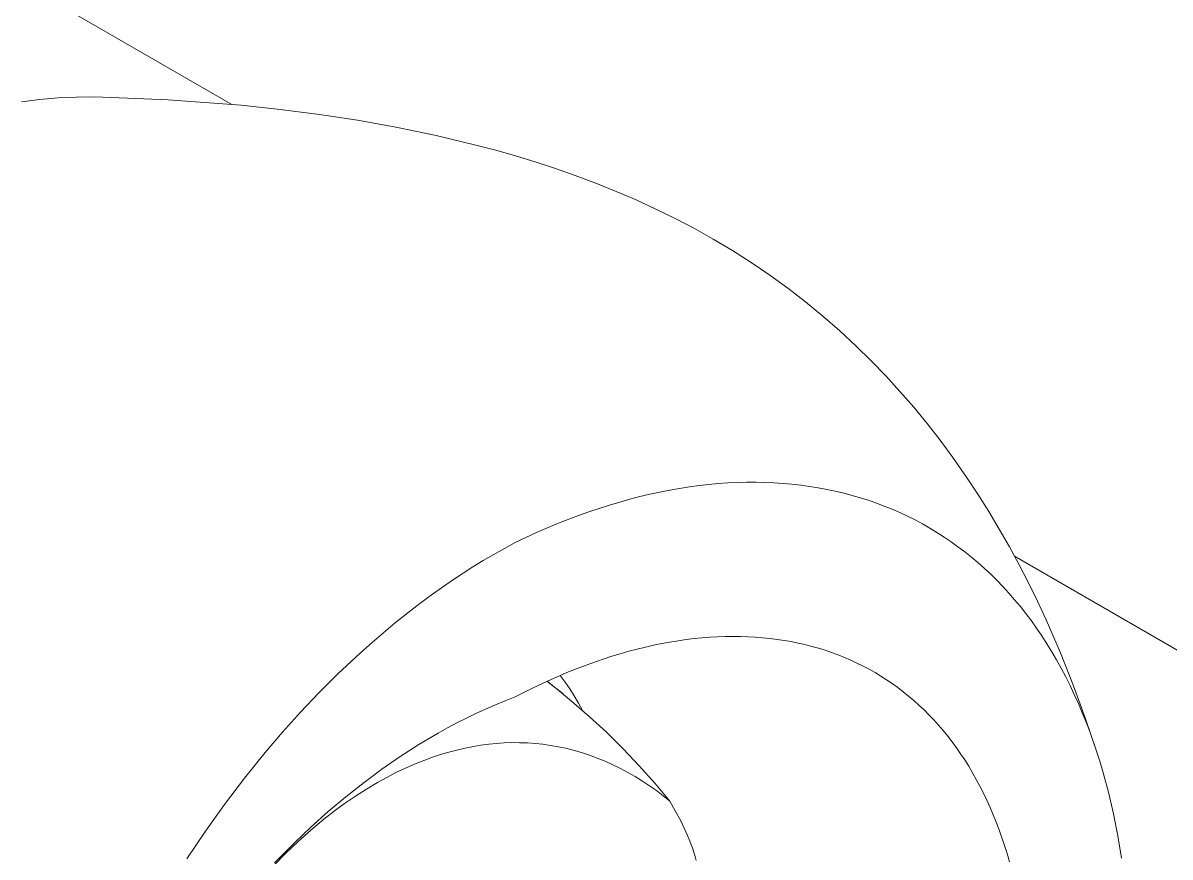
# Model space of a CAD drawing. Header units: millimetres. Extents: x -209 to 4251, y 50 to 3279.
# Drawn here: x 2656.35 to 2702.03, y 1595.92 to 1629.13 of the extents above; entities that cross this region are included whole.
import ezdxf

# ---------------------------------------------------------------- set-up
doc = ezdxf.new("R2010")
doc.units = ezdxf.units.MM
doc.layers.add('ZANO_R', color=7, linetype='Continuous', lineweight=0)

msp = doc.modelspace()

# ---------------------------------------------------------------- linework, layer by layer
at = {"layer": 'ZANO_R'}
for p, q in [((2648.997, 1634.933), (2664.668, 1625.886)), ((2656.298, 1625.994), (2657.025, 1626.081)), ((2657.025, 1626.081), (2657.754, 1626.144)), ((2657.754, 1626.144), (2658.484, 1626.181)), ((2658.484, 1626.181), (2659.216, 1626.193)), ((2659.216, 1626.193), (2662.131, 1626.073)), ((2662.131, 1626.073), (2665.04, 1625.852)), ((2665.04, 1625.852), (2666.601, 1625.687)), ((2666.601, 1625.687), (2668.157, 1625.487)), ((2668.157, 1625.487), (2669.681, 1625.255)), ((2669.681, 1625.255), (2671.198, 1624.984)), ((2671.198, 1624.984), (2672.8, 1624.651)), ((2672.8, 1624.651), (2674.39, 1624.269)), ((2674.39, 1624.269), (2675.179, 1624.058)), ((2675.179, 1624.058), (2675.963, 1623.834)), ((2675.963, 1623.834), (2676.742, 1623.596)), ((2676.742, 1623.596), (2677.514, 1623.343)), ((2677.514, 1623.343), (2678.342, 1623.054)), ((2678.342, 1623.054), (2679.16, 1622.747)), ((2679.16, 1622.747), (2679.969, 1622.423)), ((2679.969, 1622.423), (2680.767, 1622.081)), ((2680.767, 1622.081), (2681.553, 1621.72)), ((2681.553, 1621.72), (2682.328, 1621.341)), ((2682.328, 1621.341), (2683.091, 1620.941)), ((2683.091, 1620.941), (2683.841, 1620.522)), ((2683.841, 1620.522), (2684.604, 1620.067)), ((2684.604, 1620.067), (2685.354, 1619.588)), ((2685.354, 1619.588), (2686.09, 1619.087)), ((2686.09, 1619.087), (2686.811, 1618.564)), ((2686.811, 1618.564), (2687.516, 1618.019)), ((2687.516, 1618.019), (2688.204, 1617.454)), ((2688.204, 1617.454), (2688.875, 1616.87)), ((2688.875, 1616.87), (2689.527, 1616.266)), ((2689.527, 1616.266), (2690.124, 1615.68)), ((2690.124, 1615.68), (2690.705, 1615.078)), ((2690.705, 1615.078), (2691.271, 1614.46)), ((2691.271, 1614.46), (2691.821, 1613.826)), ((2691.821, 1613.826), (2692.355, 1613.176)), ((2692.355, 1613.176), (2692.873, 1612.512)), ((2692.873, 1612.512), (2693.376, 1611.832)), ((2693.376, 1611.832), (2693.927, 1611.043)), ((2693.927, 1611.043), (2694.376, 1610.364)), ((2681.715, 1610.449), (2681.319, 1610.363)), ((2682.109, 1610.526), (2681.715, 1610.449)), ((2682.5, 1610.595), (2682.109, 1610.526)), ((2682.889, 1610.655), (2682.5, 1610.595)), ((2683.275, 1610.707), (2682.889, 1610.655)), ((2683.658, 1610.75), (2683.275, 1610.707)), ((2684.038, 1610.785), (2683.658, 1610.75)), ((2684.415, 1610.811), (2684.038, 1610.785)), ((2684.79, 1610.829), (2684.415, 1610.811)), ((2685.161, 1610.839), (2684.79, 1610.829)), ((2685.53, 1610.84), (2685.161, 1610.839)), ((2685.895, 1610.833), (2685.53, 1610.84)), ((2686.257, 1610.818), (2685.895, 1610.833)), ((2686.616, 1610.795), (2686.257, 1610.818)), ((2686.971, 1610.764), (2686.616, 1610.795)), ((2687.323, 1610.724), (2686.971, 1610.764)), ((2687.672, 1610.676), (2687.323, 1610.724)), ((2688.018, 1610.621), (2687.672, 1610.676)), ((2688.359, 1610.557), (2688.018, 1610.621)), ((2688.698, 1610.486), (2688.359, 1610.557)), ((2689.032, 1610.407), (2688.698, 1610.486)), ((2689.363, 1610.319), (2689.032, 1610.407)), ((2680.115, 1610.052), (2679.708, 1609.931)), ((2680.518, 1610.165), (2680.115, 1610.052)), ((2680.92, 1610.268), (2680.518, 1610.165)), ((2681.319, 1610.363), (2680.92, 1610.268)), ((2689.691, 1610.224), (2689.363, 1610.319)), ((2690.014, 1610.121), (2689.691, 1610.224)), ((2690.334, 1610.01), (2690.014, 1610.121)), ((2690.65, 1609.891), (2690.334, 1610.01)), ((2694.376, 1610.364), (2694.809, 1609.674)), ((2678.476, 1609.515), (2677.644, 1609.193)), ((2678.889, 1609.663), (2678.476, 1609.515)), ((2679.3, 1609.801), (2678.889, 1609.663)), ((2679.708, 1609.931), (2679.3, 1609.801)), ((2690.962, 1609.765), (2690.65, 1609.891)), ((2691.27, 1609.63), (2690.962, 1609.765)), ((2691.573, 1609.488), (2691.27, 1609.63)), ((2694.809, 1609.674), (2695.227, 1608.975)), ((2677.644, 1609.193), (2676.804, 1608.834)), ((2691.873, 1609.338), (2691.573, 1609.488)), ((2692.169, 1609.18), (2691.873, 1609.338)), ((2692.46, 1609.015), (2692.169, 1609.18)), ((2676.804, 1608.834), (2675.956, 1608.439)), ((2692.747, 1608.841), (2692.46, 1609.015)), ((2693.03, 1608.66), (2692.747, 1608.841)), ((2693.308, 1608.471), (2693.03, 1608.66)), ((2695.227, 1608.975), (2695.63, 1608.267)), ((2675.528, 1608.208), (2675.104, 1607.969)), ((2675.956, 1608.439), (2675.528, 1608.208)), ((2693.582, 1608.275), (2693.308, 1608.471)), ((2693.852, 1608.071), (2693.582, 1608.275)), ((2695.63, 1608.267), (2696.017, 1607.551)), ((2674.684, 1607.722), (2674.269, 1607.468)), ((2675.104, 1607.969), (2674.684, 1607.722)), ((2694.117, 1607.859), (2693.852, 1608.071)), ((2694.377, 1607.639), (2694.117, 1607.859)), ((2695.836, 1607.891), (3586.963, 1093.398)), ((2674.269, 1607.468), (2673.453, 1606.937)), ((2694.633, 1607.412), (2694.377, 1607.639)), ((2694.884, 1607.177), (2694.633, 1607.412)), ((2696.017, 1607.551), (2696.389, 1606.829)), ((2673.453, 1606.937), (2672.655, 1606.379)), ((2695.13, 1606.935), (2694.884, 1607.177)), ((2695.371, 1606.684), (2695.13, 1606.935)), ((2696.389, 1606.829), (2696.747, 1606.1)), ((2672.655, 1606.379), (2672.161, 1606.013)), ((2695.608, 1606.427), (2695.371, 1606.684)), ((2695.839, 1606.161), (2695.608, 1606.427)), ((2672.161, 1606.013), (2671.673, 1605.638)), ((2696.066, 1605.888), (2695.839, 1606.161)), ((2696.287, 1605.608), (2696.066, 1605.888)), ((2696.747, 1606.1), (2697.089, 1605.366)), ((2671.673, 1605.638), (2671.192, 1605.254)), ((2696.504, 1605.32), (2696.287, 1605.608)), ((2671.192, 1605.254), (2670.719, 1604.861)), ((2696.715, 1605.024), (2696.504, 1605.32)), ((2696.921, 1604.721), (2696.715, 1605.024)), ((2697.089, 1605.366), (2697.66, 1604.054)), ((2670.719, 1604.861), (2670.253, 1604.46)), ((2681.792, 1604.417), (2682.116, 1604.476)), ((2682.116, 1604.476), (2682.438, 1604.529)), ((2682.438, 1604.529), (2682.757, 1604.574)), ((2682.757, 1604.574), (2683.073, 1604.613)), ((2683.073, 1604.613), (2683.387, 1604.644)), ((2683.387, 1604.644), (2683.699, 1604.669)), ((2683.699, 1604.669), (2684.008, 1604.686)), ((2684.008, 1604.686), (2684.314, 1604.697)), ((2684.314, 1604.697), (2684.617, 1604.701)), ((2684.617, 1604.701), (2684.918, 1604.699)), ((2684.918, 1604.699), (2685.216, 1604.689)), ((2685.216, 1604.689), (2685.511, 1604.673)), ((2685.511, 1604.673), (2685.803, 1604.65)), ((2685.803, 1604.65), (2686.092, 1604.621)), ((2686.092, 1604.621), (2686.378, 1604.585)), ((2686.378, 1604.585), (2686.661, 1604.542)), ((2686.661, 1604.542), (2686.941, 1604.493)), ((2686.941, 1604.493), (2687.218, 1604.437)), ((2697.122, 1604.41), (2696.921, 1604.721)), ((2669.794, 1604.05), (2668.896, 1603.208)), ((2670.253, 1604.46), (2669.794, 1604.05)), ((2679.8, 1603.91), (2680.137, 1604.013)), ((2680.137, 1604.013), (2680.473, 1604.108)), ((2680.473, 1604.108), (2680.806, 1604.196)), ((2680.806, 1604.196), (2681.137, 1604.277)), ((2681.137, 1604.277), (2681.466, 1604.35)), ((2681.466, 1604.35), (2681.792, 1604.417)), ((2687.218, 1604.437), (2687.491, 1604.375)), ((2687.491, 1604.375), (2687.762, 1604.306)), ((2687.762, 1604.306), (2688.029, 1604.231)), ((2688.029, 1604.231), (2688.293, 1604.149)), ((2688.293, 1604.149), (2688.553, 1604.061)), ((2688.553, 1604.061), (2688.81, 1603.966)), ((2697.317, 1604.092), (2697.122, 1604.41)), ((2697.508, 1603.767), (2697.317, 1604.092)), ((2697.66, 1604.054), (2698.185, 1602.737)), ((2678.081, 1603.288), (2678.774, 1603.559)), ((2678.774, 1603.559), (2679.46, 1603.801)), ((2679.46, 1603.801), (2679.8, 1603.91)), ((2688.81, 1603.966), (2689.064, 1603.865)), ((2689.064, 1603.865), (2689.314, 1603.757)), ((2689.314, 1603.757), (2689.561, 1603.643)), ((2689.561, 1603.643), (2689.804, 1603.522)), ((2697.692, 1603.434), (2697.508, 1603.767)), ((2668.896, 1603.208), (2668.141, 1602.454)), ((2677.38, 1602.987), (2678.081, 1603.288)), ((2677.938, 1602.88), (2677.744, 1603.147)), ((2689.804, 1603.522), (2690.044, 1603.395)), ((2690.044, 1603.395), (2690.28, 1603.262)), ((2690.28, 1603.262), (2690.512, 1603.122)), ((2690.512, 1603.122), (2690.74, 1602.976)), ((2697.872, 1603.094), (2697.692, 1603.434)), ((2675.956, 1602.296), (2676.671, 1602.657)), ((2676.671, 1602.657), (2677.38, 1602.987)), ((2677.859, 1602.409), (2677.219, 1602.915)), ((2677.225, 1602.918), (2677.717, 1602.526)), ((2678.124, 1602.608), (2677.938, 1602.88)), ((2690.74, 1602.976), (2690.965, 1602.824)), ((2690.965, 1602.824), (2691.186, 1602.665)), ((2691.186, 1602.665), (2691.403, 1602.5)), ((2698.045, 1602.747), (2697.872, 1603.094)), ((2698.213, 1602.393), (2698.045, 1602.747)), ((2698.185, 1602.737), (2698.666, 1601.425)), ((2668.141, 1602.454), (2667.406, 1601.68)), ((2675.956, 1602.296), (2675.56, 1602.142)), ((2677.717, 1602.526), (2678.201, 1602.126)), ((2678.301, 1602.33), (2678.124, 1602.608)), ((2678.47, 1602.047), (2678.301, 1602.33)), ((2691.403, 1602.5), (2691.616, 1602.328)), ((2691.616, 1602.328), (2691.825, 1602.15)), ((2698.376, 1602.032), (2698.213, 1602.393)), ((2674.777, 1601.811), (2674.391, 1601.633)), ((2675.167, 1601.981), (2674.777, 1601.811)), ((2675.56, 1602.142), (2675.167, 1601.981)), ((2678.904, 1601.517), (2678.201, 1602.126)), ((2678.631, 1601.758), (2678.47, 1602.047)), ((2691.825, 1602.15), (2692.03, 1601.966)), ((2692.03, 1601.966), (2692.231, 1601.776)), ((2692.231, 1601.776), (2692.428, 1601.579)), ((2698.533, 1601.664), (2698.376, 1602.032)), ((2667.406, 1601.68), (2666.692, 1600.887)), ((2674.009, 1601.448), (2673.63, 1601.256)), ((2674.391, 1601.633), (2674.009, 1601.448)), ((2679.587, 1600.884), (2678.904, 1601.517)), ((2692.428, 1601.579), (2692.621, 1601.376)), ((2692.621, 1601.376), (2692.809, 1601.167)), ((2698.684, 1601.29), (2698.533, 1601.664)), ((2698.666, 1601.425), (2699.102, 1600.129)), ((2698.829, 1600.909), (2698.684, 1601.29)), ((2666.692, 1600.887), (2665.998, 1600.076)), ((2672.883, 1600.849), (2672.5, 1600.627)), ((2673.255, 1601.056), (2672.883, 1600.849)), ((2673.63, 1601.256), (2673.255, 1601.056)), ((2680.25, 1600.23), (2679.587, 1600.884)), ((2692.809, 1601.167), (2692.994, 1600.952)), ((2692.994, 1600.952), (2693.174, 1600.73)), ((2698.968, 1600.522), (2698.829, 1600.909)), ((2672.121, 1600.397), (2671.376, 1599.919)), ((2672.5, 1600.627), (2672.121, 1600.397)), ((2674.287, 1600.318), (2674.591, 1600.369)), ((2674.591, 1600.369), (2674.897, 1600.41)), ((2674.897, 1600.41), (2675.204, 1600.441)), ((2675.204, 1600.441), (2675.512, 1600.461)), ((2675.512, 1600.461), (2675.821, 1600.471)), ((2675.821, 1600.471), (2676.129, 1600.47)), ((2676.129, 1600.47), (2676.438, 1600.459)), ((2676.438, 1600.459), (2676.745, 1600.438)), ((2676.745, 1600.438), (2677.052, 1600.406)), ((2677.052, 1600.406), (2677.358, 1600.363)), ((2677.358, 1600.363), (2677.662, 1600.311)), ((2693.174, 1600.73), (2693.349, 1600.502)), ((2693.349, 1600.502), (2693.521, 1600.268)), ((2699.102, 1600.128), (2698.968, 1600.522)), ((2665.998, 1600.076), (2665.173, 1599.055)), ((2671.376, 1599.919), (2670.647, 1599.415)), ((2672.665, 1599.891), (2672.984, 1599.996)), ((2672.984, 1599.996), (2673.306, 1600.091)), ((2673.306, 1600.091), (2673.631, 1600.177)), ((2673.631, 1600.177), (2673.958, 1600.252)), ((2673.958, 1600.252), (2674.287, 1600.318)), ((2677.662, 1600.311), (2677.964, 1600.248)), ((2677.964, 1600.248), (2678.264, 1600.174)), ((2678.264, 1600.174), (2678.587, 1600.079)), ((2678.587, 1600.079), (2678.906, 1599.973)), ((2678.906, 1599.973), (2679.222, 1599.856)), ((2680.89, 1599.554), (2680.25, 1600.23)), ((2693.521, 1600.268), (2693.688, 1600.028)), ((2693.688, 1600.028), (2693.851, 1599.781)), ((2699.229, 1599.729), (2699.102, 1600.128)), ((2671.207, 1599.278), (2671.583, 1599.456)), ((2671.583, 1599.456), (2671.964, 1599.622)), ((2671.964, 1599.622), (2672.349, 1599.776)), ((2672.349, 1599.776), (2672.665, 1599.891)), ((2679.222, 1599.856), (2679.534, 1599.729)), ((2679.534, 1599.729), (2679.842, 1599.592)), ((2679.842, 1599.592), (2680.145, 1599.445)), ((2680.145, 1599.445), (2680.442, 1599.287)), ((2681.509, 1598.859), (2680.89, 1599.554)), ((2693.851, 1599.781), (2694.009, 1599.529)), ((2694.009, 1599.529), (2694.162, 1599.27)), ((2699.351, 1599.323), (2699.229, 1599.729)), ((2665.173, 1599.055), (2664.379, 1598.01)), ((2670.647, 1599.415), (2669.934, 1598.888)), ((2670.474, 1598.887), (2670.837, 1599.088)), ((2670.837, 1599.088), (2671.207, 1599.278)), ((2680.442, 1599.287), (2680.735, 1599.12)), ((2680.735, 1599.12), (2681.021, 1598.943)), ((2694.162, 1599.27), (2694.311, 1599.006)), ((2694.311, 1599.006), (2694.455, 1598.735)), ((2699.575, 1598.493), (2699.351, 1599.323)), ((2669.934, 1598.888), (2669.215, 1598.319)), ((2669.59, 1598.342), (2670.027, 1598.622)), ((2670.027, 1598.622), (2670.474, 1598.887)), ((2681.021, 1598.943), (2681.302, 1598.756)), ((2681.302, 1598.756), (2681.576, 1598.561)), ((2682.104, 1598.143), (2681.509, 1598.859)), ((2681.576, 1598.561), (2681.843, 1598.356)), ((2694.455, 1598.735), (2694.595, 1598.459)), ((2669.215, 1598.319), (2668.513, 1597.728)), ((2669.161, 1598.048), (2669.59, 1598.342)), ((2681.843, 1598.356), (2682.104, 1598.143)), ((2682.104, 1598.143), (2682.328, 1597.751)), ((2694.595, 1598.459), (2694.73, 1598.177)), ((2694.73, 1598.177), (2694.86, 1597.89)), ((2699.775, 1597.64), (2699.575, 1598.493)), ((2664.379, 1598.01), (2663.616, 1596.942)), ((2668.513, 1597.728), (2667.83, 1597.116)), ((2668.333, 1597.421), (2668.742, 1597.741)), ((2668.742, 1597.741), (2669.161, 1598.048)), ((2682.328, 1597.751), (2682.544, 1597.354)), ((2694.86, 1597.89), (2694.986, 1597.597)), ((2699.95, 1596.765), (2699.775, 1597.64)), ((2667.813, 1596.986), (2668.333, 1597.421)), ((2682.544, 1597.354), (2682.686, 1597.068)), ((2694.986, 1597.597), (2695.106, 1597.299)), ((2695.106, 1597.299), (2695.222, 1596.996)), ((2663.616, 1596.942), (2662.884, 1595.851)), ((2667.83, 1597.116), (2667.164, 1596.485)), ((2667.307, 1596.534), (2667.813, 1596.986)), ((2682.686, 1597.068), (2682.753, 1596.923)), ((2682.753, 1596.923), (2682.817, 1596.777)), ((2682.817, 1596.777), (2682.884, 1596.613)), ((2695.222, 1596.996), (2695.333, 1596.687)), ((2700.098, 1595.868), (2699.95, 1596.765)), ((2667.164, 1596.485), (2666.37, 1595.682)), ((2666.818, 1596.065), (2667.307, 1596.534)), ((2682.884, 1596.613), (2682.948, 1596.447)), ((2682.948, 1596.447), (2683.008, 1596.28)), ((2683.008, 1596.28), (2683.064, 1596.112)), ((2695.333, 1596.687), (2695.439, 1596.373)), ((2695.439, 1596.373), (2695.539, 1596.054)), ((2666.344, 1595.58), (2666.818, 1596.065)), ((2683.064, 1596.112), (2683.116, 1595.942)), ((2683.116, 1595.942), (2683.165, 1595.772)), ((2695.539, 1596.054), (2695.635, 1595.731))]:
    msp.add_line(p, q, dxfattribs=at)

doc.saveas('drawing.dxf')
